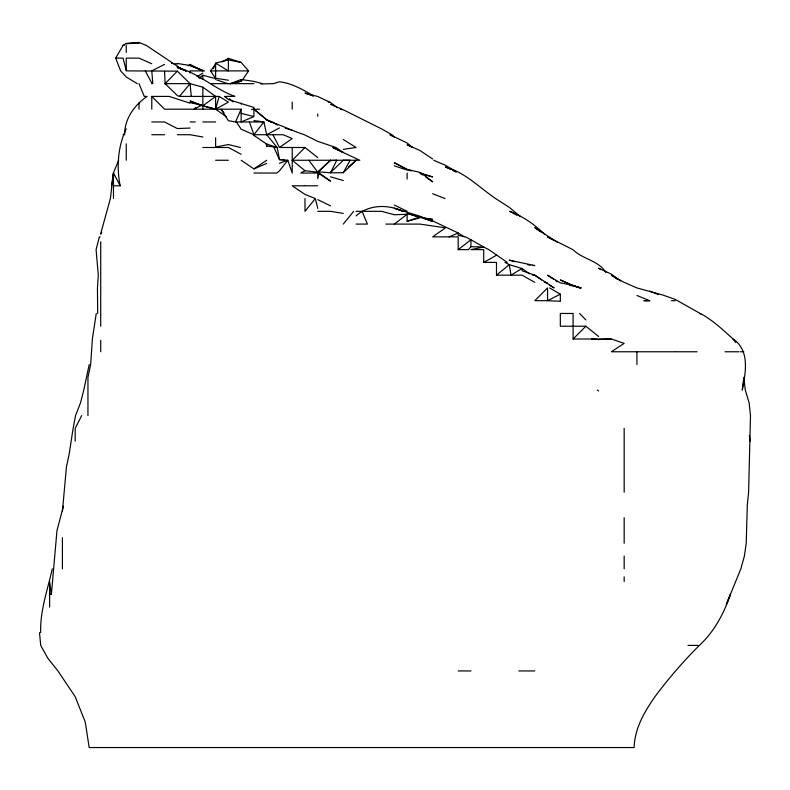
<?xml version="1.0" encoding="UTF-8"?>
<svg xmlns="http://www.w3.org/2000/svg" width="790" height="790" viewBox="0 0 790 790"><rect width="100%" height="100%" fill="white"/><g stroke="black" fill="none" stroke-linecap="round" stroke-linejoin="round"><path stroke-width="1.19" d="M40.695 632.642C39.915 610.71 47.627 589.923 52.288 568.81M743.745 377.304L745.296 390.062L749.127 402.831L750.5 415.599L748.604 492.2L747.301 504.968L746.224 543.273L744.387 556.042L740.862 568.81L726.306 604.38L730.474 594.337C723.986 613.376 714.269 631.635 699.348 645.41C683.35 661.329 668.587 678.383 655.127 696.474C644.383 711.909 634.735 728.222 634.113 747.547L89.181 747.547L85.231 722.011L75.178 696.662L57.927 670.947L47.785 658.179L40.715 645.41L39.5 632.642M126.242 128.859C117.917 146.14 116.397 167.085 120.179 185.798L113.484 185.798M49.642 594.337L51.389 594.337L56.979 530.505L63.457 506.123M118.658 160.261L113.414 173.03L110.393 198.557L100.715 233.643M743.341 380.78L742.264 390.062C745.632 373.008 750.144 350.335 733.061 338.999C722.889 329.805 712.886 320.296 700.769 313.689M62.41 511.397L66.478 466.673L69.204 453.904L73.124 428.368L75.544 415.599L80.521 402.831L83.78 390.062L89.201 364.536M96.262 313.462L92.381 338.999L90.662 364.536L87.947 377.304L87.947 415.599M111.538 185.798L113.484 173.03L120.179 185.798M308.791 160.261L317.758 172.19L330.516 160.261L317.758 172.19L304.989 170.729L300.783 173.03L319.101 173.03L317.758 178.629L317.758 173.03M356.221 160.261L348.755 166.7M164.547 71.238L165.13 83.661L177.316 95.531L179.458 96.419L219.156 96.419L215.621 109.188L226.414 116.792M213.428 68.671L215.621 63.131L228.379 59.922L241.148 62.43L248.583 70.893L242.5 79.987M223.975 112.782L221.032 109.188L228.379 120.682L235.509 121.956L241.148 109.188L164.547 109.188L151.779 96.419L151.779 109.188M330.516 172.822L336.747 160.261L350.138 160.261L343.285 172.694L330.516 172.822L317.758 171.716M100.715 234.205L101.732 232.181M81.696 415.599L75.178 428.368L75.178 441.136M137.322 83.661L126.242 77.005L120.653 70.893L115.666 58.124L123.092 45.356L126.242 43.401L139.01 43.223L126.242 43.638L139.01 42.453L146.219 45.356L181.532 69.007L177.316 66.627L186.025 70.893L177.316 67.555C198.665 72.947 214.534 89.053 234.877 96.419L224.646 96.419L228.379 99.56L253.916 107.45L253.916 115.695M249.393 121.956L253.916 134.725L263.89 121.956L253.916 120.613M304.426 185.798L292.221 185.798L304.989 194.399L315.309 198.557L304.989 211.325L304.989 198.557M228.379 80.224L215.621 78.249L210.436 70.893L215.621 64.513M343.285 224.093L353.683 211.325M179.458 96.419L190.084 83.661L202.852 87.196L215.621 96.419L215.621 109.188L190.084 102.345L193.57 102.848M419.895 217.477L407.126 213.369L432.653 220.914L458.19 232.971L458.19 235.302L465.429 236.862L470.959 239.785L470.959 246.697L468.351 249.63L458.19 249.63L458.19 236.862L432.653 236.862L445.422 227.856L419.895 224.093L385.836 224.093M139.01 83.661L144.284 96.419L147.078 96.419C134.438 105.06 124.415 118.934 124.642 134.725L123.102 134.725M195.762 107.519L194.192 109.188L201.766 105.129M165.13 83.661L177.316 71.159L190.084 83.661L191.269 96.419M304.989 170.729L292.221 160.261L304.989 147.493L317.758 157.595M585.864 326.231L560.327 326.231L560.327 313.462L573.096 313.462L573.096 338.999L585.864 326.231L598.632 336.481M343.285 172.694L356.053 160.449M330.516 172.536L343.285 160.34M507.219 262.399L488.842 249.63L483.727 247.023L470.959 249.63L483.727 249.63L483.727 262.399L496.495 262.399L496.495 275.167L509.264 264.67L522.032 268.472L529.507 273.824M458.19 249.63L470.959 239.785L483.727 247.023L470.959 246.697M394.358 224.093L407.126 214.268L407.126 221.289L419.895 217.833M356.053 215.937C368.634 204.413 388.097 204.166 402.94 211.325L394.358 208.293L419.895 216.184L432.653 221.427L424.536 218.721M188.178 65.847L190.084 64.405L202.852 70.893L190.084 65.501L177.316 63.467L177.316 64.039L171.519 63.378M199.159 78.072L202.852 75.277L215.621 78.625L215.621 79.583M202.852 105.86L190.084 100.962L202.852 105.85L215.621 96.419M272.965 134.725L279.453 147.493L292.221 138.556L283.205 134.725L253.916 134.725M241.148 160.261L253.916 168.922L266.684 160.261M196.957 76.758L202.852 73.095M222 61.956L228.379 58.342L241.148 62.43M483.727 262.399L496.495 255.239M292.221 147.493L292.221 173.03L287.797 160.261L279.453 159.639L277.211 147.493L266.684 134.725L279.453 127.911M560.327 300.694L560.327 294.176L547.559 300.694L534.79 300.694L547.559 287.935L547.559 300.694L560.327 301.286M164.547 64.395L151.779 70.893L152.816 83.661L151.779 83.059L145.291 70.893M253.916 168.922L266.684 163.431M449.164 236.862L458.19 232.971L464.263 236.862M241.148 79.494L230.236 83.661L241.148 81.281L241.148 79.494L253.916 81.38L262.379 83.661M279.453 163.244L287.797 160.261L279.453 170.847L276.786 173.03L253.916 173.03M407.126 221.289L419.895 216.964M229.989 83.661L241.148 81.281M343.285 149.35L356.053 147.503L343.285 139.484M251.595 109.445L259.693 109.188M224.903 96.755L228.379 96.419M330.516 160.666L336.747 160.261L292.221 160.261M611.065 338.999L598.632 339.532L591.641 338.999M190.084 128.059L177.316 128.553L164.547 121.956L151.779 121.956M407.126 214.268L394.358 214.762L381.59 211.325L356.053 211.325M123.092 45.356L124.257 45.356M115.666 58.124L123.043 58.124L126.242 70.389L127.634 70.893L177.316 71.159M204.403 70.893L190.084 70.893L190.084 72.996M210.436 70.893L248.583 70.893M164.547 83.661L190.084 83.661M210.713 83.661L253.916 83.661M151.779 96.419L169.139 96.419L190.084 103.204M190.084 121.956L195.239 121.956M202.852 121.956L215.621 121.956M235.509 121.956L263.89 121.956L266.684 134.725M270.851 121.956L266.684 119.665L253.916 109.198L266.684 119.863L270.851 121.956C281.951 125.61 293.041 131.022 304.357 134.725L317.758 141.37L335.859 147.493L343.285 152.539L359.815 160.261L343.285 160.261M151.779 134.725L164.547 134.725M177.316 134.725L190.084 134.725L202.852 136.996M202.852 147.493L214.91 147.493M215.621 147.493L228.379 147.493L241.148 154.287M279.453 147.493L304.989 147.493M215.621 160.261L228.379 160.261M304.989 185.798L317.758 185.798M317.758 211.325L330.516 211.325L343.285 213.389M356.053 224.093L367.38 224.093L362.106 211.325M100.044 236.862L99.343 236.862L96.094 249.63L98.306 275.167L97.456 287.935L97.684 313.462M496.495 275.167L522.032 275.167L534.79 282.356M532.509 275.167L534.79 275.167L554.175 287.935L549.445 285.19M649.696 300.704L643.899 300.694L649.696 300.694L636.928 295.49M671.401 300.694L675.233 300.694M573.096 338.999L611.401 338.999L624.169 343.364L611.401 351.767L675.233 351.767M675.875 351.767L697.047 351.767M725.023 351.767L739.065 351.767M740.428 351.767L743.775 351.767M688.001 645.41L697.886 645.41M458.19 670.947L470.959 670.947M518.823 670.947L534.79 670.947M260.878 83.957L273.31 83.661L279.453 81.785C291.747 83.187 302.807 89.497 313.284 95.788M284.094 159.866L279.453 159.639L274.031 147.493L277.211 147.493L266.684 144.076L253.916 135.455M253.916 134.794L241.148 129.224L236.398 121.956M426.857 218.8L432.653 219.413L421.05 217.378M266.19 143.82L266.684 146.091L273.656 146.841M527.829 264.828L530.149 265.084M532.47 265.341L534.79 265.598L509.264 260.137L514.863 261.747M569.61 285.151L581.262 287.935L573.096 285.704L560.327 279.937L573.096 285.644L580.206 287.935L573.096 285.417L560.327 282.85L547.559 275.167L553.454 279.166M340.302 109.336L343.285 109.78L381.59 128.898L391.978 134.725L394.358 137.075L389.914 134.725L407.126 143.02L412.597 147.493L407.126 144.777L419.895 150.475L432.653 158.997M328.196 101.989L330.516 102.532L337.36 107.707M419.895 172.408L407.126 169.327L394.358 162.75L407.126 169.554L411.462 170.946M240.436 147.493L228.379 144.54L215.621 147.049L215.621 137.806M241.148 113.355L253.916 116.584L241.148 121.956L241.148 109.188M700.128 313.462L675.233 299.4L662.464 294.907L636.928 287.935L624.169 282.366L611.401 275.167L617.286 279.245M202.852 105.85L215.621 109.188L228.379 102.127L219.156 96.419M421.05 173.83L432.653 176.891L419.895 173.03L422.838 175.054M330.516 176.812L343.285 180.515M285.259 128.178L292.221 130.37M216.727 79.948L227.836 83.661M394.358 165.831L407.126 170.097M313.284 96.054L304.989 93.111L317.758 96.518L330.516 102.532M266.684 119.863L272.451 121.956L277.458 125.097M202.852 70.28L190.084 65.501L190.084 64.405M649.696 291.174L658.208 294.453M432.653 193.718L445.047 198.557M198.596 77.43L202.852 79.128L202.852 75.277M330.516 104.359L341.961 109.188M433.75 160.261L445.422 165.258L456.225 171.835M151.779 63.763L139.01 58.124L126.242 58.124L126.242 70.893M450.744 169.504L445.422 166.986C465.132 172.368 479.194 187.418 495.587 198.557L509.264 207.336L520.373 216.588M452.868 170.512L456.057 172.023M343.285 152.48L332.837 147.493L343.285 152.539M317.758 199.623L330.516 205.874M394.358 205.035L407.126 211.325M504.978 262.399L509.264 264.67L511.021 275.167L522.032 268.472L522.032 270.743L534.79 275.167L541.663 279.976M516.917 215.275L509.748 211.325C523 216.361 534.721 224.597 544.824 234.452M549.643 287.935L560.327 294.176M552.467 239.755L547.559 236.862L573.096 249.768C582.882 259.446 598.425 260.275 605.93 272.491M319.239 173.701L330.516 181.137L319.101 173.03M597.309 390.062L598.632 390.961M555.419 280.509L557.385 281.842M699.841 313.462L700.769 314.104M425.78 177.088L432.653 181.819L421.485 173.03M557.385 242.333L534.79 227.579L540.686 231.865M600.578 269.588L598.632 268.195L611.401 274.15L620.427 281.052M229.297 98.651L232.941 101.89M579.593 313.462L585.864 319.97M733.061 338.999L735.737 342.514M315.309 198.557L317.758 208.392M51.389 594.337L49.642 581.578L49.642 607.105M749.374 435.329L750.115 441.136M636.928 351.767L636.928 364.536M624.169 428.368L624.169 492.2M624.169 517.736L624.169 543.273M624.169 556.042L624.169 568.81M624.169 576.848L624.169 581.578M407.126 173.03L407.126 179.014M317.758 114.017L317.758 116.209M292.221 102.078L292.221 109.188M266.684 143.632L266.684 146.091M241.148 103.144L241.148 104.142M228.379 58.342L228.379 70.893L215.621 63.131L215.621 78.249M202.852 87.196L202.852 109.188M151.779 83.059L151.779 83.661M139.01 102.907L139.01 109.188M126.242 45.356L126.242 52.456M126.242 143.829L126.242 160.261M113.484 172.862L113.484 198.557M100.715 241.78L100.715 326.231M100.715 340.253L100.715 351.767M62.41 537.694L62.41 568.81M186.075 70.893L177.316 67.051L186.075 70.893M547.559 283.373L544.369 281.981L547.559 283.373"/></g></svg>
